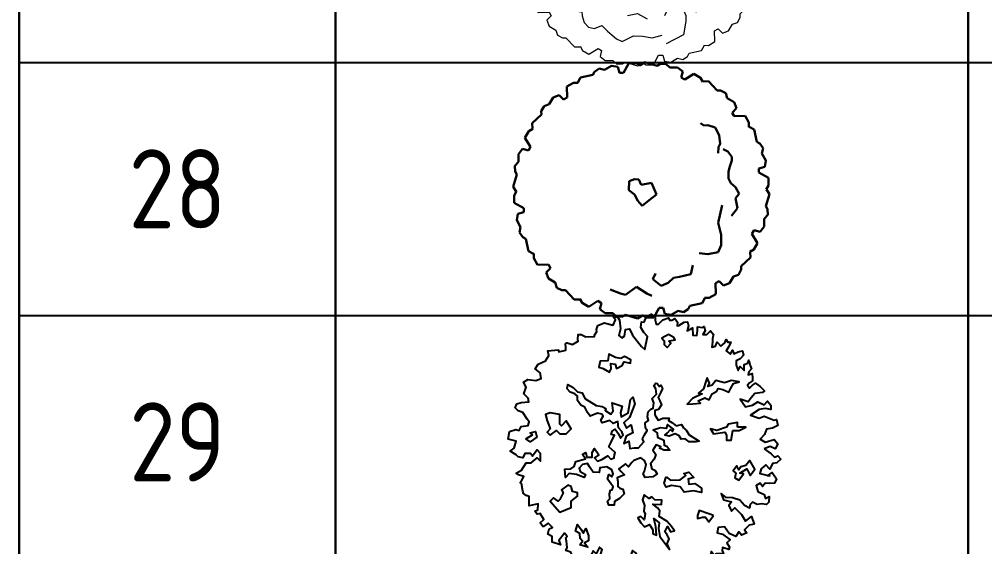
# Model space of a CAD drawing. Header units: metres. Extents: x -2072 to 1581266, y 0 to 323429.
# Drawn here: x 1734.68 to 1765.2, y 1628.03 to 1644.7 of the extents above; entities that cross this region are included whole.
import ezdxf

# ---------------------------------------------------------------- set-up
doc = ezdxf.new("R2010")
doc.units = ezdxf.units.M
doc.layers.add('АЖФ Лиственные деревья', color=7, linetype='Continuous')
doc.layers.add('ГП - Лист (таблица)', color=7, linetype='Continuous', lineweight=9)
doc.layers.add('ГП_Озеленение_деревья и кустарники', color=7, linetype='Continuous', lineweight=9, true_color=0x2e7666)
doc.styles.add('GOST Common_2', font='GOST_Common.ttf', dxfattribs={"width": 0.9, "height": 2.5})
doc.styles.add('ГП Ариал 2016', font='arial.ttf')

# ---------------------------------------------------------------- blocks, each defined once
blk = doc.blocks.new('BRANCHD', base_point=(0.5, 0.5))
for p, q in [((0.9506, 0.7433), (0.9315, 0.7539)), ((0.962, 0.694), (0.9506, 0.7433)), ((0.9742, 0.6875), (0.962, 0.694)), ((0.9865, 0.6682), (0.9742, 0.6875)), ((0.9821, 0.6473), (0.9865, 0.6682)), ((0.9973, 0.6196), (0.9821, 0.6473)), ((0.9697, 0.5873), (0.9936, 0.594)), ((0.9697, 0.5708), (0.9697, 0.5873)), ((0.9936, 0.594), (0.9973, 0.6196)), ((1.008, 0.5503), (0.9697, 0.5708)), ((1.0081, 0.52), (1.008, 0.5503)), ((0.9985, 0.5039), (1.0081, 0.52))]:
    blk.add_line(p, q)
blk = doc.blocks.new('Спирея серая или пепельная')
at = {"layer": 'ГП_Озеленение_деревья и кустарники', "color": 113}
for points in [[(0.31, 1.098), (0.217, 1.174), (0.094, 1.148), (0.041, 1.192), (0.041, 1.192), (-0.04, 1.148), (-0.087, 1.092), (-0.146, 1.061), (-0.227, 1.061), (-0.28, 1.073), (-0.362, 1.105), (-0.408, 1.105), (-0.473, 1.055), (-0.502, 0.998)], [(-0.455, 0.936), (-0.525, 0.942), (-0.566, 0.961), (-0.671, 0.948), (-0.765, 0.898), (-0.794, 0.81), (-0.788, 0.76), (-0.817, 0.723)], [(0.766, 0.704), (0.778, 0.81), (0.754, 0.936), (0.667, 0.973), (0.544, 0.973), (0.398, 0.936), (0.182, 0.986)], [(-0.116, 0.867), (-0.181, 0.829), (-0.134, 0.767), (-0.221, 0.754), (-0.309, 0.685), (-0.268, 0.616)], [(-0.998, 0.773), (-1.045, 0.767), (-1.092, 0.704), (-1.08, 0.654), (-1.098, 0.585), (-1.255, 0.535), (-1.255, 0.466)], [(0.252, 0.754), (0.369, 0.591), (0.521, 0.554)], [(1.011, 0.172), (1.081, 0.141), (1.163, 0.241), (1.128, 0.328), (1.064, 0.391), (1.052, 0.466), (1.023, 0.605), (0.912, 0.629)], [(-0.794, 0.573), (-0.946, 0.498), (-0.934, 0.429), (-0.992, 0.316), (-1.033, 0.197), (-1.039, 0.072), (-0.841, -0.041), (-0.963, -0.21)], [(-0.403, 0.41), (-0.549, 0.253), (-0.601, 0.084), (-0.426, -0.053)], [(0.076, 0.416), (0.228, 0.441), (0.263, 0.372), (0.357, 0.278), (0.521, 0.235), (0.532, 0.097)], [(0.742, -0.285), (0.737, -0.103), (0.678, -0.035), (0.748, 0.103), (0.9, 0.197), (0.883, 0.303), (0.778, 0.41)], [(-1.139, 0.253), (-1.209, 0.203), (-1.197, 0.153), (-1.191, 0.116), (-1.203, 0.072), (-1.232, 0.003), (-1.179, -0.085), (-1.098, -0.16)], [(1.21, -0.379), (1.257, -0.254), (1.274, -0.191), (1.175, -0.06), (1.257, 0.066), (1.286, 0.128)], [(-0.128, -0.36), (-0.011, -0.379), (0.03, -0.448), (0.094, -0.435), (0.123, -0.372), (0.123, -0.304), (0.263, -0.285), (0.345, -0.354), (0.386, -0.347), (0.433, -0.241), (0.374, -0.166), (0.339, -0.022)], [(-1.162, -0.266), (-1.244, -0.372), (-1.179, -0.441), (-1.179, -0.441), (-1.139, -0.535), (-1.162, -0.579), (-1.121, -0.642), (-1.08, -0.679)], [(-0.66, -0.272), (-0.578, -0.391), (-0.525, -0.566), (-0.403, -0.642), (-0.338, -0.685)], [(0.906, -0.423), (0.766, -0.466), (0.521, -0.473), (0.228, -0.623), (0.065, -0.66)], [(-0.952, -0.535), (-0.782, -0.598), (-0.712, -0.754)], [(0.293, -0.942), (0.345, -0.829), (0.48, -0.685)], [(0.672, -0.898), (0.894, -0.811), (0.988, -0.642)], [(0.55, -0.761), (0.521, -0.879), (0.55, -0.942), (0.55, -1.011), (0.521, -1.18), (0.31, -1.292)], [(-0.841, -0.886), (-0.73, -0.898), (-0.724, -0.948), (-0.7, -1.03), (-0.648, -1.086), (-0.572, -1.105), (-0.484, -1.067), (-0.414, -1.136), (-0.356, -1.186), (-0.303, -1.23), (-0.233, -1.261), (-0.093, -1.192), (0.018, -1.199), (0.135, -1.217), (0.258, -1.186)], [(-0.169, -0.942), (-0.046, -0.917), (0.076, -0.986)]]:
    blk.add_lwpolyline(points, dxfattribs=at)
blk.add_lwpolyline([(-0.017, 0.185), (-0.157, 0.122), (-0.134, -0.003), (-0.198, -0.028), (-0.204, -0.085), (-0.181, -0.147), (-0.07, -0.153), (-0.017, -0.085), (0.059, -0.041), (0.123, 0.012), (0.053, 0.097)], close=True, dxfattribs=at)
at = {"layer": 'ГП_Озеленение_деревья и кустарники', "color": 113, "xscale": 3.048, "yscale": 3.048, "zscale": 3.048}
for rotation in [59.99999999999999, 90, 30, 120, 150, 330.0000000000001, 180, 210, 300.0000000000001, 240, 270]:
    blk.add_blockref('BRANCHD', (0, 0), dxfattribs=dict(at, rotation=rotation))
blk.add_blockref('BRANCHD', (0, 0), dxfattribs=at)
blk = doc.blocks.new('*T90')
at = {"layer": 'Defpoints', "color": 8, "linetype": 'ByBlock', "lineweight": 0, "transparency": 16777216}
for p, q in [((0, 0), (208.026, 0)), ((0, 0), (0, -10)), ((208.026, 0), (208.026, -10))]:
    blk.add_line(p, q, dxfattribs=at)
at = {"layer": 'ГП - Лист (таблица)', "color": 0, "linetype": 'ByBlock', "lineweight": 40, "transparency": 16777216}
for p, q in [((0, -10), (208.026, -10)), ((0, -10), (0, -29.267)), ((10, -10), (10, -29.267)), ((30, -10), (30, -29.267)), ((115, -10), (115, -29.267)), ((132.406, -10), (132.406, -29.267)), ((151.584, -10), (151.584, -29.267)), ((166.584, -10), (166.584, -29.267)), ((208.026, -10), (208.026, -29.267))]:
    blk.add_line(p, q, dxfattribs=at)
at = {"layer": 'ГП - Лист (таблица)', "color": 0, "linetype": 'ByBlock', "lineweight": 30, "transparency": 16777216}
for p, q in [((0, -29.267), (208.026, -29.267)), ((0, -29.267), (0, -677.267)), ((208.026, -29.267), (208.026, -677.267)), ((10, -37.267), (10, -125.267)), ((30, -37.267), (30, -125.267)), ((115, -37.267), (115, -125.267)), ((132.406, -37.267), (132.406, -125.267)), ((151.584, -37.267), (151.584, -125.267)), ((166.584, -37.267), (166.584, -125.267)), ((10, -133.267), (10, -277.267)), ((30, -133.267), (30, -277.267)), ((115, -133.267), (115, -277.267)), ((132.406, -133.267), (132.406, -277.267)), ((151.584, -133.267), (151.584, -277.267)), ((166.584, -133.267), (166.584, -277.267)), ((10, -285.267), (10, -549.267)), ((30, -285.267), (30, -549.267)), ((115, -285.267), (115, -549.267)), ((132.406, -285.267), (132.406, -549.267)), ((151.584, -285.267), (151.584, -549.267)), ((166.584, -285.267), (166.584, -549.267)), ((10, -557.267), (10, -621.267)), ((30, -557.267), (30, -621.267)), ((115, -557.267), (115, -621.267)), ((132.406, -557.267), (132.406, -621.267)), ((151.584, -557.267), (151.584, -621.267)), ((166.584, -557.267), (166.584, -621.267)), ((10, -629.267), (10, -677.267)), ((30, -629.267), (30, -677.267)), ((115, -629.267), (115, -677.267)), ((132.406, -629.267), (132.406, -677.267)), ((151.584, -629.267), (151.584, -677.267)), ((166.584, -629.267), (166.584, -677.267))]:
    blk.add_line(p, q, dxfattribs=at)
at = {"layer": 'ГП - Лист (таблица)', "color": 0, "linetype": 'ByBlock', "lineweight": -2, "transparency": 16777216}
for p, q in [((0, -37.267), (208.026, -37.267)), ((0, -45.267), (208.026, -45.267)), ((0, -53.267), (208.026, -53.267)), ((0, -61.267), (208.026, -61.267)), ((0, -69.267), (208.026, -69.267)), ((0, -77.267), (208.026, -77.267)), ((0, -85.267), (208.026, -85.267)), ((0, -93.267), (208.026, -93.267)), ((0, -101.267), (208.026, -101.267)), ((0, -109.267), (208.026, -109.267)), ((0, -117.267), (208.026, -117.267)), ((0, -125.267), (208.026, -125.267)), ((0, -133.267), (208.026, -133.267)), ((0, -141.267), (208.026, -141.267)), ((0, -149.267), (208.026, -149.267)), ((0, -157.267), (208.026, -157.267)), ((0, -165.267), (208.026, -165.267)), ((0, -173.267), (208.026, -173.267)), ((0, -181.267), (208.026, -181.267)), ((0, -189.267), (208.026, -189.267)), ((0, -197.267), (208.026, -197.267)), ((0, -205.267), (208.026, -205.267)), ((0, -213.267), (208.026, -213.267)), ((0, -221.267), (208.026, -221.267)), ((0, -229.267), (208.026, -229.267)), ((0, -237.267), (208.026, -237.267)), ((0, -245.267), (208.026, -245.267)), ((0, -253.267), (208.026, -253.267)), ((0, -261.267), (208.026, -261.267)), ((0, -269.267), (208.026, -269.267)), ((0, -277.267), (208.026, -277.267)), ((0, -285.267), (208.026, -285.267)), ((0, -293.267), (208.026, -293.267)), ((0, -301.267), (208.026, -301.267)), ((0, -309.267), (208.026, -309.267)), ((0, -317.267), (208.026, -317.267)), ((0, -325.267), (208.026, -325.267)), ((0, -333.267), (208.026, -333.267)), ((0, -341.267), (208.026, -341.267)), ((0, -349.267), (208.026, -349.267)), ((0, -357.267), (208.026, -357.267)), ((0, -365.267), (208.026, -365.267)), ((0, -373.267), (208.026, -373.267)), ((0, -381.267), (208.026, -381.267)), ((0, -389.267), (208.026, -389.267)), ((0, -397.267), (208.026, -397.267)), ((0, -405.267), (208.026, -405.267)), ((0, -413.267), (208.026, -413.267)), ((0, -421.267), (208.026, -421.267)), ((0, -429.267), (208.026, -429.267)), ((0, -437.267), (208.026, -437.267)), ((0, -445.267), (208.026, -445.267)), ((0, -453.267), (208.026, -453.267)), ((0, -461.267), (208.026, -461.267)), ((0, -469.267), (208.026, -469.267)), ((0, -477.267), (208.026, -477.267)), ((0, -485.267), (208.026, -485.267)), ((0, -493.267), (208.026, -493.267)), ((0, -501.267), (208.026, -501.267)), ((0, -509.267), (208.026, -509.267)), ((0, -517.267), (208.026, -517.267)), ((0, -525.267), (208.026, -525.267)), ((0, -533.267), (208.026, -533.267)), ((0, -541.267), (208.026, -541.267)), ((0, -549.267), (208.026, -549.267)), ((0, -557.267), (208.026, -557.267)), ((0, -565.267), (208.026, -565.267)), ((0, -573.267), (208.026, -573.267)), ((0, -581.267), (208.026, -581.267)), ((0, -589.267), (208.026, -589.267)), ((0, -597.267), (208.026, -597.267)), ((0, -605.267), (208.026, -605.267)), ((0, -613.267), (208.026, -613.267)), ((0, -621.267), (208.026, -621.267)), ((0, -629.267), (208.026, -629.267)), ((0, -637.267), (208.026, -637.267)), ((0, -645.267), (208.026, -645.267)), ((0, -653.267), (208.026, -653.267)), ((0, -661.267), (208.026, -661.267)), ((0, -669.267), (208.026, -669.267)), ((0, -677.267), (208.026, -677.267))]:
    blk.add_line(p, q, dxfattribs=at)
at = {"layer": 'ГП - Лист (таблица)', "transparency": 16777216}
for s, insert, char_height, width, attachment_point, style in [('Ведомость элементов озеленения', (104.013, -5), 3.5, 205.02644, 5, 'GOST Common_2'), ('Наименование породы или\\Pвид насаждения', (72.5, -19.634), 2.5, 85, 5, 'GOST Common_2'), ('Обхват ствола, см', (123.703, -19.634), 2.5, 17.40565, 5, 'GOST Common_2'), ('{\\W0.8;Условное обозначение}', (20, -19.634), 2.5, 20, 5, 'GOST Common_2'), ('Размер,\\Pсм', (141.995, -19.634), 2.5, 19.17871, 5, 'GOST Common_2'), ('Примечание', (187.305, -19.634), 2.5, 41.44209, 5, 'GOST Common_2'), ('Поз.', (5, -19.634), 2.5, 10, 5, 'GOST Common_2'), ('Кол.', (159.084, -19.634), 2.5, 15, 5, 'GOST Common_2'), ('Хвойные деревья и кустарники', (104.013, -33.267), 2.5, 205.02644, 5, 'GOST Common_2'), ('\\A1;1', (5, -41.267), 2.5, 7, 5, 'GOST Common_2'), ('{\\C0;Ель}', (31.5, -41.267), 2.5, 82, 4, 'GOST Common_2'), ('20-25', (123.703, -41.267), 2.5, 14.40565, 5, 'GOST Common_2'), ('500-600', (141.995, -41.267), 2.5, 16.17871, 5, 'GOST Common_2'), ('С комом 0.8*0.8*0.8', (187.305, -41.267), 2.5, 38.44209, 5, 'GOST Common_2'), ('Лиственница', (31.5, -49.267), 2.5, 82, 4, 'GOST Common_2'), ('\\A1;2', (5, -49.267), 2.5, 7, 5, 'GOST Common_2'), ('\\A1;3', (5, -57.267), 2.5, 7, 5, 'GOST Common_2'), ('Сосна', (31.5, -57.267), 2.5, 82, 4, 'GOST Common_2'), ('{\\C0;Сосна горная}', (31.5, -65.267), 2.5, 82, 4, 'GOST Common_2'), ('4', (5, -65.267), 2.5, 7, 5, 'GOST Common_2'), ('5', (5, -73.267), 2.5, 7, 5, 'GOST Common_2'), ('Можжевельник', (31.5, -73.267), 2.5, 82, 4, 'GOST Common_2'), ('{\\fGOST Common|b0|i0|c204|p34;\\W0.9;\\C0;Можжевельник горизонтальный}', (31.5, -81.267), 2.5, 82, 4, 'ГП Ариал 2016'), ('6', (5, -81.267), 2.5, 7, 5, 'GOST Common_2'), ('7', (5, -89.267), 2.5, 7, 5, 'GOST Common_2'), ('{\\fGOST Common|b0|i0|c204|p34;\\W0.9;\\C0;Пихта}', (31.5, -89.267), 2.5, 82, 4, 'ГП Ариал 2016'), ('{\\fGOST Common|b0|i0|c204|p34;\\W0.9;\\C0;Псевдотсуга}', (31.5, -97.267), 2.5, 82, 4, 'ГП Ариал 2016'), ('8', (5, -97.267), 2.5, 7, 5, 'GOST Common_2'), ('{\\fGOST Common|b0|i0|c204|p34;\\W0.9;\\C0;Микробиота перекрёстнопарная}', (31.5, -105.267), 2.5, 82, 4, 'ГП Ариал 2016'), ('9', (5, -105.267), 2.5, 7, 5, 'GOST Common_2'), ('{\\fGOST Common|b0|i0|c204|p34;\\W0.9;\\C0;Тсуга}', (31.5, -113.267), 2.5, 82, 4, 'ГП Ариал 2016'), ('{\\fGOST Common|b0|i0|c204|p34;\\W0.9;\\C0;Туя западная}', (31.5, -121.267), 2.5, 82, 4, 'ГП Ариал 2016'), ('10', (5, -121.267), 2.5, 7, 5, 'GOST Common_2'), ('{\\fArial|b0|i0|c204|p34;Лиственные деревья }', (104.013, -129.267), 2.5, 205.02644, 5, 'GOST Common_2'), ('Бархат Амурский', (31.5, -137.267), 2.5, 82, 4, 'GOST Common_2'), ('1', (5, -137.267), 2.5, 7, 5, 'GOST Common_2'), ('Береза', (31.5, -145.267), 2.5, 82, 4, 'GOST Common_2'), ('2', (5, -145.267), 2.5, 7, 5, 'GOST Common_2'), ('Боярышник', (31.5, -153.267), 2.5, 82, 4, 'GOST Common_2'), ('3', (5, -153.267), 2.5, 7, 5, 'GOST Common_2'), ('4', (5, -161.267), 2.5, 7, 5, 'GOST Common_2'), ('Вишня', (31.5, -161.267), 2.5, 82, 4, 'GOST Common_2'), ('5', (5, -169.267), 2.5, 7, 5, 'GOST Common_2'), ('Вяз', (31.5, -169.267), 2.5, 82, 4, 'GOST Common_2'), ('Груша', (31.5, -177.267), 2.5, 82, 4, 'GOST Common_2'), ('6', (5, -177.267), 2.5, 7, 5, 'GOST Common_2'), ('Дуб', (31.5, -185.267), 2.5, 82, 4, 'GOST Common_2'), ('7', (5, -185.267), 2.5, 7, 5, 'GOST Common_2'), ('8', (5, -193.267), 2.5, 7, 5, 'GOST Common_2'), ('Ива ', (31.5, -193.267), 2.5, 82, 4, 'GOST Common_2'), ('9', (5, -201.267), 2.5, 7, 5, 'GOST Common_2'), ('Клен', (31.5, -201.267), 2.5, 82, 4, 'GOST Common_2'), ('10', (5, -209.267), 2.5, 7, 5, 'GOST Common_2'), ('Конский каштан', (31.5, -209.267), 2.5, 82, 4, 'GOST Common_2'), ('11', (5, -217.267), 2.5, 7, 5, 'GOST Common_2'), ('Липа ', (31.5, -217.267), 2.5, 82, 4, 'GOST Common_2'), ('12', (5, -225.267), 2.5, 7, 5, 'GOST Common_2'), ('Ольха', (31.5, -225.267), 2.5, 82, 4, 'GOST Common_2'), ('Акация (Робиния)', (31.5, -233.267), 2.5, 82, 4, 'GOST Common_2'), ('13', (5, -233.267), 2.5, 7, 5, 'GOST Common_2'), ('14', (5, -241.267), 2.5, 7, 5, 'GOST Common_2'), ('Рябина', (31.5, -241.267), 2.5, 82, 4, 'GOST Common_2'), ('15', (5, -249.267), 2.5, 7, 5, 'GOST Common_2'), ('Слива', (31.5, -249.267), 2.5, 82, 4, 'GOST Common_2'), ('16', (5, -257.267), 2.5, 7, 5, 'GOST Common_2'), ('Тополь', (31.5, -257.267), 2.5, 82, 4, 'GOST Common_2'), ('Черемуха', (31.5, -265.267), 2.5, 82, 4, 'GOST Common_2'), ('17', (5, -265.267), 2.5, 7, 5, 'GOST Common_2'), ('18', (5, -273.267), 2.5, 7, 5, 'GOST Common_2'), ('Яблоня', (31.5, -273.267), 2.5, 82, 4, 'GOST Common_2'), ('Лиственные кустарники', (104.013, -281.267), 3.5, 205.02644, 5, 'ГП Ариал 2016'), ('Арония', (31.5, -289.267), 2.5, 82, 4, 'GOST Common_2'), ('1', (5, -289.267), 2.5, 7, 5, 'GOST Common_2'), ('Барбарис', (31.5, -297.267), 2.5, 82, 4, 'GOST Common_2'), ('2', (5, -297.267), 2.5, 7, 5, 'GOST Common_2'), ('Бересклет', (31.5, -305.267), 2.5, 82, 4, 'GOST Common_2'), ('3', (5, -305.267), 2.5, 7, 5, 'GOST Common_2'), ('Бирючина Вегейла', (31.5, -313.267), 2.5, 82, 4, 'GOST Common_2'), ('4', (5, -313.267), 2.5, 7, 5, 'GOST Common_2'), ('Бузина', (31.5, -321.267), 2.5, 82, 4, 'GOST Common_2'), ('5', (5, -321.267), 2.5, 7, 5, 'GOST Common_2'), ('6', (5, -329.267), 2.5, 7, 5, 'GOST Common_2'), ('Вегейла', (31.5, -329.267), 2.5, 82, 4, 'GOST Common_2'), ('Гортензия', (31.5, -337.267), 2.5, 82, 4, 'GOST Common_2'), ('7', (5, -337.267), 2.5, 7, 5, 'GOST Common_2'), ('Дерен', (31.5, -345.267), 2.5, 82, 4, 'GOST Common_2'), ('8', (5, -345.267), 2.5, 7, 5, 'GOST Common_2'), ('9', (5, -353.267), 2.5, 7, 5, 'GOST Common_2'), ('Жимолость', (31.5, -353.267), 2.5, 82, 4, 'GOST Common_2'), ('Ива пурпурная ф. "Nana"', (31.5, -361.267), 2.5, 82, 4, 'GOST Common_2'), ('10', (5, -361.267), 2.5, 7, 5, 'GOST Common_2'), ('Ирга', (31.5, -369.267), 2.5, 82, 4, 'GOST Common_2'), ('11', (5, -369.267), 2.5, 7, 5, 'GOST Common_2'), ('12', (5, -377.267), 2.5, 7, 5, 'GOST Common_2'), ('Калина', (31.5, -377.267), 2.5, 82, 4, 'GOST Common_2'), ('Карагана', (31.5, -385.267), 2.5, 82, 4, 'GOST Common_2'), ('13', (5, -385.267), 2.5, 7, 5, 'GOST Common_2'), ('14', (5, -393.267), 2.5, 7, 5, 'GOST Common_2'), ('Кизильник', (31.5, -393.267), 2.5, 82, 4, 'GOST Common_2'), ('15', (5, -401.267), 2.5, 7, 5, 'GOST Common_2'), ('Лапчатка', (31.5, -401.267), 2.5, 82, 4, 'GOST Common_2'), ('Лещина', (31.5, -409.267), 2.5, 82, 4, 'GOST Common_2'), ('16', (5, -409.267), 2.5, 7, 5, 'GOST Common_2'), ('17', (5, -417.267), 2.5, 7, 5, 'GOST Common_2'), ('Лох', (31.5, -417.267), 2.5, 82, 4, 'GOST Common_2'), ('18', (5, -425.267), 2.5, 7, 5, 'GOST Common_2'), ('Магония', (31.5, -425.267), 2.5, 82, 4, 'GOST Common_2'), ('Пузыреплодник калинолистный', (31.5, -433.267), 2.5, 82, 4, 'GOST Common_2'), ('19', (5, -433.267), 2.5, 7, 5, 'GOST Common_2'), ('Ракитник русский', (31.5, -441.267), 2.5, 82, 4, 'GOST Common_2'), ('20', (5, -441.267), 2.5, 7, 5, 'GOST Common_2'), ('Рододендрон даурский', (31.5, -449.267), 2.5, 82, 4, 'GOST Common_2'), ('21', (5, -449.267), 2.5, 7, 5, 'GOST Common_2'), ('22', (5, -457.267), 2.5, 7, 5, 'GOST Common_2'), ('Роза', (31.5, -457.267), 2.5, 82, 4, 'GOST Common_2'), ('23', (5, -465.267), 2.5, 7, 5, 'GOST Common_2'), ('Рябинник', (31.5, -465.267), 2.5, 82, 4, 'GOST Common_2'), ('Сирень', (31.5, -473.267), 2.5, 82, 4, 'GOST Common_2'), ('24', (5, -473.267), 2.5, 7, 5, 'GOST Common_2'), ('Смородина', (31.5, -481.267), 2.5, 82, 4, 'GOST Common_2'), ('25', (5, -481.267), 2.5, 7, 5, 'GOST Common_2'), ('Снежнеягоник', (31.5, -489.267), 2.5, 82, 4, 'GOST Common_2'), ('26', (5, -489.267), 2.5, 7, 5, 'GOST Common_2'), ('Спирея', (31.5, -497.267), 2.5, 82, 4, 'GOST Common_2'), ('27', (5, -497.267), 2.5, 7, 5, 'GOST Common_2'), ('Стефанандра', (31.5, -505.267), 2.5, 82, 4, 'GOST Common_2'), ('28', (5, -505.267), 2.5, 7, 5, 'GOST Common_2'), ('Форзиция', (31.5, -513.267), 2.5, 82, 4, 'GOST Common_2'), ('29', (5, -513.267), 2.5, 7, 5, 'GOST Common_2'), ('30', (5, -521.267), 2.5, 7, 5, 'GOST Common_2'), ('Хеномелес', (31.5, -521.267), 2.5, 82, 4, 'GOST Common_2'), ('Чубушник', (31.5, -529.267), 2.5, 82, 4, 'GOST Common_2'), ('31', (5, -529.267), 2.5, 7, 5, 'GOST Common_2'), ('32', (5, -537.267), 2.5, 7, 5, 'GOST Common_2'), ('33', (5, -545.267), 2.5, 7, 5, 'GOST Common_2'), ('Лианы', (104.013, -553.267), 3.5, 205.02644, 5, 'ГП Ариал 2016'), ('1', (5, -561.267), 2.5, 7, 5, 'GOST Common_2'), ('Актинидия коломкита', (31.5, -561.267), 2.5, 82, 4, 'GOST Common_2'), ('Девичий виноград', (31.5, -569.267), 2.5, 82, 4, 'GOST Common_2'), ('2', (5, -569.267), 2.5, 7, 5, 'GOST Common_2'), ('Древогубец', (31.5, -577.267), 2.5, 82, 4, 'GOST Common_2'), ('3', (5, -577.267), 2.5, 7, 5, 'GOST Common_2'), ('Жимолость каприфоль', (31.5, -585.267), 2.5, 82, 4, 'GOST Common_2'), ('4', (5, -585.267), 2.5, 7, 5, 'GOST Common_2'), ('5', (5, -593.267), 2.5, 7, 5, 'GOST Common_2'), ('{\\fArial|b0|i0|c204|p34;Хмель}', (31.5, -593.267), 2.5, 82, 4, 'GOST Common_2'), ('{\\fGOST Common|b0|i0|c204|p34;\\W0.9;Существующие зеленые насаждения}', (104.013, -625.267), 3.5, 205.02644, 5, 'ГП Ариал 2016'), ('Существующие древесное насаждение', (31.5, -633.267), 2.5, 82, 4, 'GOST Common_2'), ('1', (5, -633.267), 2.5, 7, 5, 'GOST Common_2'), ('Существующие кустарниковое насаждение', (31.5, -641.267), 2.5, 82, 4, 'GOST Common_2'), ('2', (5, -641.267), 2.5, 7, 5, 'GOST Common_2'), ('Существующие хвойное насаждение', (31.5, -649.267), 2.5, 82, 4, 'GOST Common_2'), ('3', (5, -649.267), 2.5, 7, 5, 'GOST Common_2'), ('Существующая живая изгородь', (31.5, -657.267), 2.5, 82, 4, 'GOST Common_2'), ('4', (5, -657.267), 2.5, 7, 5, 'GOST Common_2')]:
    blk.add_mtext(s, dxfattribs=dict(at, insert=insert, char_height=char_height, width=width, attachment_point=attachment_point, style=style))
blk = doc.blocks.new('Форзиция')
at = {"layer": 'АЖФ Лиственные деревья', "color": 40, "true_color": 0xe7aa00}
for points in [[(1383, -44), (1462, -103), (1501, -140), (1539, -125), (1571, -162), (1528, -204), (1479, -210), (1447, -274), (1403, -226), (1350, -269), (1335, -322), (1447, -350), (1420, -350), (1473, -311), (1521, -381), (1501, -430), (1442, -436), (1394, -430), (1366, -469), (1340, -430), (1296, -458), (1313, -526), (1383, -559), (1399, -602), (1442, -581), (1436, -644), (1410, -672), (1355, -662), (1307, -672), (1254, -644), (1228, -672), (1221, -714), (1162, -683), (1109, -624), (1028, -596), (958, -591), (899, -548), (926, -618), (1018, -640), (985, -683), (1018, -747), (1055, -710), (1130, -784), (1173, -859), (1243, -806), (1270, -892), (1217, -903), (1162, -957), (1189, -988), (1130, -1016), (1098, -977), (1066, -1032), (991, -999), (937, -924), (867, -929), (856, -988), (915, -1005), (1002, -1069), (963, -1102), (996, -1150), (985, -1177), (915, -1155), (910, -1187), (926, -1225), (888, -1225), (845, -1225), (825, -1247), (787, -1198), (776, -1268), (814, -1306), (755, -1332), (733, -1306), (663, -1299), (630, -1376), (669, -1370), (678, -1408), (599, -1429), (577, -1391), (518, -1343), (492, -1376), (464, -1328), (422, -1332), (422, -1398), (481, -1424), (448, -1457), (400, -1450), (367, -1402), (319, -1418), (282, -1370), (223, -1321), (255, -1310), (212, -1391), (137, -1391), (115, -1435), (153, -1424), (179, -1461), (164, -1483), (30, -1547), (-18, -1477), (-25, -1402), (-8, -1370), (-51, -1338), (-36, -1273), (-56, -1220), (-95, -1187), (-121, -1247), (-105, -1310), (-158, -1354), (-137, -1387), (-115, -1435), (-165, -1547), (-217, -1494), (-261, -1446), (-298, -1477), (-336, -1446), (-399, -1488), (-454, -1472), (-497, -1408), (-454, -1349), (-480, -1290), (-454, -1225), (-438, -1177), (-469, -1150), (-507, -1225), (-539, -1192), (-557, -1231), (-546, -1299), (-620, -1299), (-695, -1247), (-739, -1299), (-771, -1251), (-791, -1209), (-846, -1187), (-830, -1155), (-840, -1085), (-846, -1047), (-830, -1032), (-861, -995), (-927, -1075), (-905, -1124), (-1001, -1096), (-1001, -1032), (-1050, -1005), (-1034, -946), (-997, -929), (-1045, -881), (-1098, -918), (-1104, -918), (-1135, -876), (-1093, -839), (-1135, -774), (-1168, -780), (-1194, -747), (-1163, -732), (-1157, -662), (-1260, -688), (-1260, -635), (-1260, -581), (-1291, -570), (-1323, -548), (-1330, -521), (-1345, -436), (-1361, -425), (-1350, -414), (-1319, -355), (-1378, -339), (-1404, -318), (-1345, -285), (-1291, -204), (-1238, -204), (-1168, -145), (-1131, -184), (-1131, -97), (-1168, -55), (-1222, -129), (-1243, -97), (-1308, -97), (-1330, -145), (-1383, -136), (-1404, -114), (-1474, -70), (-1426, -38), (-1404, 42), (-1496, 64), (-1479, 149), (-1409, 171), (-1372, 160), (-1350, 208), (-1271, 219), (-1260, 257), (-1281, 289), (-1330, 364), (-1383, 381), (-1415, 418), (-1398, 462), (-1350, 478), (-1264, 482), (-1271, 526), (-1319, 574), (-1291, 649), (-1323, 703), (-1275, 736), (-1183, 725), (-1124, 745), (-1135, 811), (-1190, 853), (-1157, 907), (-1076, 944), (-1039, 1004), (-1050, 1058), (-931, 1069), (-927, 1047), (-846, 1063), (-846, 1095), (-851, 1137), (-835, 1148), (-830, 1148), (-771, 1128), (-706, 1165), (-712, 1186), (-706, 1240), (-673, 1240), (-620, 1214), (-524, 1218), (-524, 1235), (-497, 1273), (-502, 1299), (-487, 1343), (-417, 1374), (-314, 1347), (-287, 1407), (-314, 1439), (-266, 1439), (-244, 1402), (-233, 1304), (-250, 1229), (-217, 1203), (-185, 1224), (-174, 1299), (-132, 1304), (-95, 1235), (3, 1106), (41, 1074), (72, 1218), (30, 1262), (-3, 1321), (3, 1385), (34, 1380)], [(34, 1380), (61, 1444), (115, 1470), (159, 1439), (159, 1402), (170, 1358), (196, 1358), (244, 1407), (308, 1428), (319, 1402), (346, 1402), (378, 1422), (411, 1380), (405, 1337), (426, 1343), (486, 1380), (523, 1385), (534, 1337), (518, 1284), (577, 1315), (582, 1235), (626, 1229), (636, 1284), (636, 1326), (696, 1321), (711, 1332), (722, 1284), (696, 1240), (738, 1240), (781, 1284), (814, 1240), (803, 1196), (803, 1154), (797, 1100), (836, 1111), (856, 1154), (895, 1111), (943, 1148), (958, 1186), (974, 1154), (1011, 1154), (985, 1106), (958, 1058), (1007, 1019), (1028, 1063), (1044, 1025), (1092, 1047), (1140, 1058), (1151, 1010), (1114, 966), (1070, 944), (1070, 896), (1092, 837), (1114, 881), (1158, 837), (1158, 902), (1200, 918), (1210, 951), (1228, 891), (1243, 853), (1210, 821), (1206, 789), (1248, 804), (1254, 751), (1254, 719), (1221, 697), (1195, 671), (1221, 638), (1254, 671), (1287, 692), (1340, 655), (1388, 607), (1366, 590), (1280, 579), (1237, 530), (1206, 482), (1114, 515), (1173, 429), (1254, 445), (1313, 482), (1383, 451), (1420, 493), (1458, 445), (1458, 397), (1394, 408), (1329, 397), (1232, 333), (1329, 300), (1383, 322), (1495, 278), (1521, 285), (1539, 219), (1479, 188), (1410, 177), (1388, 118), (1340, 64), (1394, 31), (1495, 59), (1539, 11), (1506, -44), (1453, -17), (1383, -44)]]:
    blk.add_lwpolyline(points, dxfattribs=at)
for points in [[(309, 1241), (234, 1198), (260, 1171), (260, 1128), (292, 1095), (335, 1138), (314, 1171), (384, 1181), (368, 1209)], [(-228, 972), (-287, 983), (-362, 1020), (-373, 945), (-459, 940), (-475, 875), (-427, 859), (-357, 817), (-335, 854), (-341, 913), (-292, 908), (-276, 859), (-212, 891), (-190, 934), (-121, 918), (-115, 956), (-186, 994)], [(-78, -32), (-29, -32), (29, 32), (14, 69), (40, 112), (68, 161), (51, 187), (46, 247), (83, 273), (72, 316), (78, 370), (111, 402), (137, 413), (143, 473), (126, 521), (175, 570), (164, 628), (143, 666), (164, 693), (180, 688), (207, 656), (223, 671), (239, 634), (223, 591), (191, 531), (212, 494), (228, 451), (197, 398), (154, 387), (154, 338), (191, 279), (245, 301), (314, 301), (309, 273), (346, 252), (395, 215), (454, 230), (475, 193), (507, 166), (540, 112), (653, 43), (615, 32), (540, 32), (497, 69), (449, 64), (427, 101), (384, 123), (314, 97), (266, 107), (298, 134), (331, 172), (352, 150), (363, 177), (298, 230), (282, 183), (218, 193), (137, 166), (180, 134), (186, 86), (255, 54), (260, -5), (288, -16), (325, -59), (255, -59), (207, -37), (223, -22), (169, 0), (132, -59), (164, -108), (148, -162), (105, -215), (121, -269), (154, -285), (180, -328), (132, -360), (46, -366), (25, -328), (40, -295), (57, -220), (40, -177), (-3, -145), (-83, -177), (-104, -199), (-143, -248), (-175, -215), (-250, -269), (-223, -301), (-186, -338), (-271, -371), (-260, -414), (-260, -467), (-239, -489), (-207, -500), (-190, -553), (-244, -602), (-298, -639), (-303, -678), (-362, -678), (-378, -635), (-352, -607), (-357, -553), (-346, -510), (-324, -506), (-314, -473), (-341, -435), (-378, -387), (-362, -334), (-330, -360), (-314, -328), (-330, -280), (-384, -248), (-464, -258), (-470, -312), (-539, -306), (-582, -248), (-604, -209), (-658, -220), (-696, -263), (-685, -301), (-625, -334), (-642, -366), (-728, -334), (-808, -323), (-851, -366), (-856, -274), (-791, -269), (-754, -242), (-733, -188), (-625, -156), (-658, -108), (-620, -86), (-610, -140), (-550, -140), (-550, -86), (-524, -43), (-475, -113), (-524, -145), (-491, -183), (-443, -166), (-373, -123), (-341, -162), (-303, -145), (-298, -113), (-292, -86), (-362, -22), (-341, 21), (-298, 107), (-335, 118), (-324, 155), (-292, 177), (-255, 123), (-233, 75), (-201, 107), (-218, 150), (-255, 193), (-260, 263), (-314, 241), (-352, 273), (-438, 247), (-453, 279), (-427, 322), (-443, 344), (-491, 355), (-572, 322), (-604, 365), (-631, 424), (-679, 445), (-717, 499), (-717, 548), (-744, 574), (-797, 591), (-830, 628), (-824, 677), (-765, 645), (-717, 596), (-663, 585), (-631, 521), (-507, 441), (-438, 430), (-395, 408), (-405, 387), (-341, 344), (-314, 381), (-324, 473), (-212, 435), (-233, 365), (-223, 316), (-147, 359), (-121, 510), (-94, 537), (-72, 462), (-132, 306), (-196, 247), (-164, 187), (-110, 226), (-94, 134), (-169, 97), (-196, 16), (-137, 43), (-132, -11), (-126, -43)], [(937, 699), (841, 725), (798, 671), (749, 656), (770, 693), (744, 752), (728, 714), (701, 628), (647, 580), (685, 574), (578, 521), (518, 456), (583, 462), (669, 467), (642, 494), (717, 527), (765, 505), (798, 574), (851, 602), (867, 634), (921, 623), (985, 591), (1007, 628), (1039, 688), (1104, 709), (1018, 725)], [(-842, 125), (-788, 180), (-842, 269), (-896, 215), (-914, 234), (-914, 342), (-1023, 359), (-1077, 342), (-1058, 269), (-1040, 234), (-1023, 180), (-1058, 143), (-1023, 107), (-950, 161), (-914, 125)], [(1086, 197), (1086, 251), (978, 234), (960, 197), (852, 161), (780, 180), (816, 125), (942, 143), (960, 107), (960, 53), (1014, 53), (1032, 161), (1104, 161), (1177, 197)], [(-1297, 69), (-1222, 112), (-1248, 134), (-1189, 150), (-1174, 86), (-1248, 32)], [(1179, -231), (1120, -248), (1099, -280), (1077, -237), (1034, -291), (1066, -317), (1056, -371), (1099, -398), (1153, -328), (1110, -317), (1190, -269), (1227, -344), (1281, -274), (1222, -177)], [(282, -360), (331, -398), (438, -392), (503, -344), (481, -323), (535, -306), (593, -366), (529, -387), (535, -441), (604, -435), (679, -489), (679, -538), (589, -516), (486, -532), (438, -473), (341, -457), (282, -478), (260, -430)], [(-788, -470), (-824, -452), (-896, -506), (-878, -541), (-914, -614), (-932, -632), (-986, -595), (-1023, -632), (-914, -758), (-788, -704), (-788, -632), (-716, -578), (-716, -541), (-770, -524)], [(325, -1182), (292, -1112), (314, -1059), (288, -1005), (266, -978), (298, -919), (331, -978), (374, -967), (341, -919), (288, -859), (202, -806), (212, -742), (186, -710), (132, -667), (228, -672), (234, -624), (154, -618), (121, -586), (89, -602), (35, -564), (14, -618), (40, -682), (29, -747), (46, -779), (35, -844), (-3, -806), (-35, -822), (-3, -876), (40, -924), (94, -897), (132, -956), (132, -999), (175, -1016), (164, -919), (143, -827), (202, -876), (197, -940), (212, -1031), (250, -1080)], [(816, -794), (761, -775), (653, -740), (636, -794), (636, -830), (690, -812), (726, -812), (761, -866)], [(-690, -1123), (-658, -1085), (-685, -1053), (-690, -999), (-738, -973), (-717, -897), (-674, -951), (-647, -994), (-620, -940), (-593, -1021), (-593, -1080), (-636, -1102), (-599, -1150)]]:
    blk.add_lwpolyline(points, close=True, dxfattribs=at)
blk = doc.blocks.new('Стефонандра')
at = {"layer": 'АЖФ Лиственные деревья', "color": 99, "lineweight": 30, "true_color": 0x2a552a}
for p, q in [((-351, 1486), (-433, 1441)), ((-275, 1475), (-351, 1486)), ((-146, 1518), (-207, 1405)), ((-57, 1518), (-146, 1518)), ((-9, 1490), (-57, 1518)), ((46, 1529), (-10, 1496)), ((189, 1486), (46, 1529)), ((223, 1507), (189, 1486)), ((291, 1510), (223, 1507)), ((338, 1468), (291, 1510)), ((-571, 1382), (-716, 1348)), ((-551, 1418), (-571, 1382)), ((-494, 1454), (-551, 1418)), ((-433, 1441), (-494, 1454)), ((-255, 1405), (-275, 1475)), ((-207, 1405), (-255, 1405)), ((431, 1466), (338, 1468)), ((491, 1419), (431, 1466)), ((473, 1348), (491, 1419)), ((624, 1391), (515, 1324)), ((702, 1347), (624, 1391)), ((-799, 1288), (-876, 1243)), ((-744, 1287), (-799, 1288)), ((-716, 1348), (-747, 1292)), ((515, 1324), (473, 1348)), ((729, 1298), (702, 1347)), ((796, 1305), (731, 1304)), ((898, 1196), (796, 1305)), ((-967, 1141), (-1038, 1113)), ((-915, 1090), (-967, 1141)), ((-876, 1243), (-872, 1114)), ((939, 1197), (898, 1196)), ((999, 1166), (939, 1197)), ((1018, 1106), (999, 1166)), ((-1086, 1033), (-1146, 1013)), ((-1038, 1113), (-1086, 1033)), ((-872, 1114), (-915, 1090)), ((1098, 1058), (1018, 1106)), ((1127, 987), (1098, 1058)), ((-1176, 913), (-1285, 811)), ((-1146, 1013), (-1178, 953)), ((-1178, 953), (-1176, 913)), ((1075, 934), (1127, 987)), ((1100, 892), (1075, 934)), ((-1285, 811), (-1284, 746)), ((739, 781), (703, 809)), ((1228, 896), (1100, 892)), ((1273, 819), (1228, 896)), ((1272, 763), (1273, 819)), ((-1327, 716), (-1371, 639)), ((-1278, 744), (-1327, 716)), ((788, 787), (739, 781)), ((873, 758), (788, 787)), ((921, 668), (873, 758)), ((1333, 736), (1277, 767)), ((1367, 590), (1333, 736)), ((-1371, 639), (-1304, 530)), ((934, 566), (921, 668)), ((1403, 571), (1367, 590)), ((1440, 514), (1403, 571)), ((-1399, 506), (-1446, 446)), ((-1328, 488), (-1399, 506)), ((-1304, 530), (-1328, 488)), ((909, 458), (915, 526)), ((915, 526), (934, 566)), ((1025, 475), (970, 503)), ((1073, 413), (1025, 475)), ((1427, 452), (1440, 514)), ((-1448, 352), (-1491, 305)), ((-1446, 446), (-1448, 352)), ((1043, 288), (1073, 368)), ((1073, 368), (1073, 413)), ((1471, 371), (1427, 452)), ((1461, 295), (1471, 371)), ((-1491, 305), (-1488, 238)), ((-1488, 238), (-1466, 203)), ((1031, 237), (1043, 288)), ((1031, 158), (1031, 237)), ((1390, 275), (1461, 295)), ((1390, 226), (1390, 275)), ((-1466, 203), (-1510, 60)), ((-140, 127), (-146, 20)), ((-79, 150), (-140, 127)), ((-25, 144), (-79, 150)), ((-1, 82), (-25, 144)), ((1061, 102), (1031, 158)), ((1503, 166), (1390, 226)), ((1504, 76), (1503, 166)), ((-1510, 60), (-1476, 5)), ((-1470, 6), (-1499, -42)), ((-146, 20), (-79, -31)), ((121, 105), (-1, 82)), ((181, -31), (121, 105)), ((1115, 56), (1061, 102)), ((1158, -23), (1115, 56)), ((1475, 29), (1504, 76)), ((1515, -26), (1481, 29)), ((-1499, -42), (-1498, -131)), ((-79, -31), (-37, -105)), ((-37, -105), (14, -167)), ((14, -167), (96, -99)), ((96, -99), (181, -31)), ((1115, -74), (1158, -23)), ((1140, -193), (1115, -74)), ((1158, -23), (1158, -23)), ((1471, -169), (1515, -26)), ((-1498, -131), (-1385, -192)), ((-1385, -192), (-1385, -241)), ((909, -368), (958, -159)), ((1067, -283), (1140, -193)), ((1493, -204), (1471, -169)), ((1496, -271), (1493, -204)), ((-1456, -261), (-1466, -336)), ((-1466, -336), (-1422, -418)), ((-1385, -241), (-1456, -261)), ((1451, -411), (1453, -318)), ((1453, -318), (1496, -271)), ((-1422, -418), (-1435, -480)), ((946, -510), (909, -368)), ((1309, -495), (1333, -453)), ((1333, -453), (1404, -471)), ((1404, -471), (1451, -411)), ((-1435, -480), (-1398, -537)), ((-1398, -537), (-1362, -556)), ((-1362, -556), (-1328, -702)), ((946, -629), (946, -510)), ((1376, -605), (1309, -495)), ((909, -714), (946, -629)), ((1283, -709), (1332, -682)), ((1332, -682), (1376, -605)), ((-1328, -702), (-1272, -733)), ((-1267, -729), (-1268, -785)), ((-1268, -785), (-1223, -862)), ((685, -725), (788, -736)), ((788, -736), (909, -714)), ((1181, -878), (1290, -776)), ((1290, -776), (1289, -712)), ((-1223, -862), (-1095, -858)), ((-1070, -900), (-1122, -952)), ((-1095, -858), (-1070, -900)), ((589, -974), (612, -867)), ((1183, -919), (1181, -878)), ((-1122, -952), (-1093, -1023)), ((-1093, -1023), (-1013, -1072)), ((169, -963), (139, -1031)), ((321, -1076), (382, -1014)), ((382, -1014), (454, -1002)), ((454, -1002), (589, -974)), ((1043, -1078), (1091, -999)), ((1091, -999), (1151, -979)), ((1151, -979), (1183, -919)), ((-1013, -1072), (-994, -1132)), ((-994, -1132), (-934, -1163)), ((-183, -1218), (-55, -1121)), ((-55, -1121), (66, -1201)), ((139, -1031), (236, -1110)), ((236, -1110), (321, -1076)), ((877, -1080), (920, -1056)), ((882, -1208), (877, -1080)), ((920, -1056), (972, -1107)), ((972, -1107), (1043, -1078)), ((-934, -1163), (-893, -1162)), ((-893, -1162), (-791, -1271)), ((-365, -1155), (-243, -1201)), ((-243, -1201), (-183, -1218)), ((66, -1201), (127, -1229)), ((749, -1252), (804, -1253)), ((804, -1253), (882, -1208)), ((-791, -1271), (-726, -1270)), ((-724, -1264), (-697, -1312)), ((-697, -1312), (-619, -1357)), ((-619, -1357), (-510, -1289)), ((-510, -1289), (-468, -1313)), ((-468, -1313), (-486, -1385)), ((556, -1384), (576, -1348)), ((576, -1348), (721, -1314)), ((721, -1314), (752, -1257)), ((-486, -1385), (-426, -1432)), ((-426, -1432), (-333, -1434)), ((-333, -1434), (-286, -1476)), ((-286, -1476), (-218, -1473)), ((-218, -1473), (-184, -1451)), ((-184, -1451), (-41, -1495)), ((-41, -1495), (15, -1462)), ((14, -1455), (62, -1484)), ((151, -1484), (212, -1370)), ((212, -1370), (260, -1370)), ((260, -1370), (280, -1441)), ((280, -1441), (356, -1452)), ((356, -1452), (438, -1407)), ((438, -1407), (499, -1420)), ((499, -1420), (556, -1384)), ((62, -1484), (151, -1484))]:
    blk.add_line(p, q, dxfattribs=at)

msp = doc.modelspace()

# ---------------------------------------------------------------- block references
msp.add_blockref('*T90', (1734.675, 2144.606))
at = {"layer": 'ГП_Озеленение_деревья и кустарники'}
for name, p, xscale, yscale, zscale in [('Спирея серая или пепельная', (1754.333, 1647.246), 2.571903775886139, 2.571903775886139, 2.571903775886139), ('Стефонандра', (1754.333, 1639.246), 0.002677946874373137, 0.002677946874373137, 0.002677946874373137), ('Форзиция', (1754.333, 1631.246), 0.00281089271448953, 0.00281089271448953, 0.00281089271448953)]:
    msp.add_blockref(name, p, dxfattribs=dict(at, xscale=xscale, yscale=yscale, zscale=zscale))

doc.saveas('drawing.dxf')
